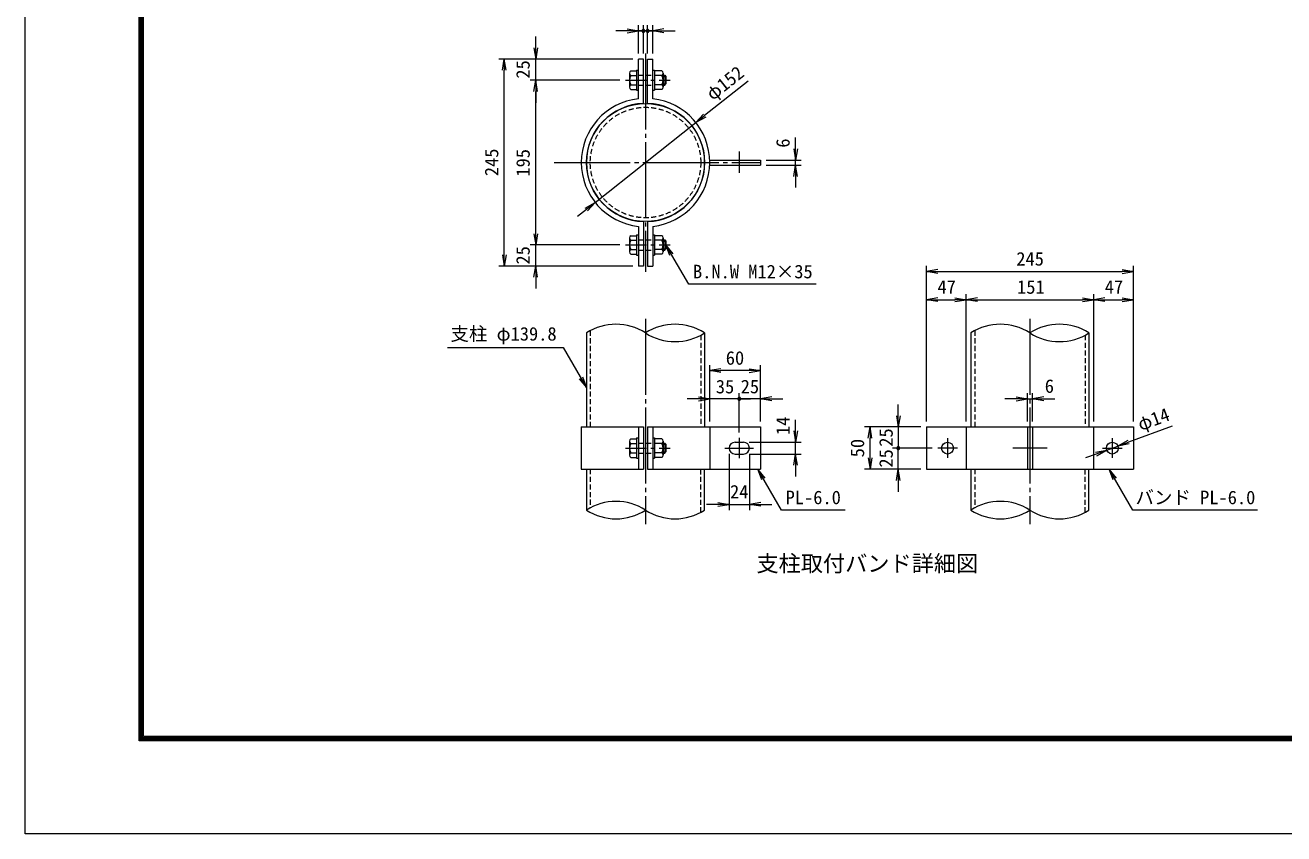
# Model space of a CAD drawing. Units: millimetres, scale not verified, with parts at other scales. Extents: x -6300 to 6300, y -4455 to 4455.
# Drawn here: x -6300 to -1830, y -4455 to -1584 of the extents above; entities that cross this region are included whole.
import ezdxf
from ezdxf.enums import TextEntityAlignment as Align

# ---------------------------------------------------------------- set-up
doc = ezdxf.new("R2010")
doc.units = ezdxf.units.MM
doc.header["$LTSCALE"] = 15
for name, pattern in [('CHAIN1', [8, 5, -1, 1, -1]), ('DASHED1', [1.8, 1.2, -0.6]), ('LONG_CHAIN', [21, 18, -1, 1, -1])]:
    doc.linetypes.add(name, pattern=pattern)
for name, color, linetype, lineweight in [('0-0_D-STR-TXT', 7, 'Continuous', 9), ('0-1_D-TTL', 7, 'Continuous', 9), ('0-2_D-TTL-TXT', 7, 'Continuous', 9), ('0-4_D-STR-DIM', 7, 'Continuous', 9), ('0-5_0', 7, 'Continuous', 9), ('0-7_D-BMK', 2, 'LONG_CHAIN', 9), ('0-8_D-STR3', 3, 'Continuous', 9), ('0-A_GR', 7, 'Continuous', 9), ('0-D_CENTER', 2, 'CHAIN1', 9)]:
    doc.layers.add(name, color=color, linetype=linetype, lineweight=lineweight)
doc.styles.add('ＭＳ ゴシック', font='')
doc.styles.get('ＭＳ ゴシック').set_extended_font_data('MS Gothic')

# ---------------------------------------------------------------- blocks, each defined once
blk = doc.blocks.new('_Open')
at = {"layer": '0-5_0'}
blk.add_line((-15, 2.5), (0, 0), dxfattribs=at)
blk.add_lwpolyline([(-15, -2.5), (0, 0), (-15, 0)], dxfattribs=at)
blk = doc.blocks.new('_DotSmall')
at = {"layer": '0-5_0'}
for p, q in [((1.119, 1.5), (-1.119, 1.5)), ((1.834, -0.371), (-1.834, -0.371))]:
    blk.add_line(p, q, dxfattribs=at)
for points in [[(1.875, 0), (1.86, 0.235), (1.816, 0.466), (1.743, 0.69), (1.643, 0.903), (1.517, 1.102), (1.367, 1.284), (1.195, 1.445), (1.005, 1.583), (0.798, 1.697), (0.579, 1.783), (0.351, 1.842), (0.118, 1.871), (-0.118, 1.871), (-0.351, 1.842), (-0.579, 1.783), (-0.798, 1.697), (-1.005, 1.583), (-1.195, 1.445), (-1.367, 1.284), (-1.517, 1.102), (-1.643, 0.903), (-1.743, 0.69), (-1.816, 0.466), (-1.86, 0.235), (-1.875, 0), (0, 0)], [(-1.875, 0), (-1.86, -0.235), (-1.816, -0.466), (-1.743, -0.69), (-1.643, -0.903), (-1.517, -1.102), (-1.367, -1.284), (-1.195, -1.445), (-1.005, -1.583), (-0.798, -1.697), (-0.579, -1.783), (-0.351, -1.842), (-0.118, -1.871), (0.118, -1.871), (0.351, -1.842), (0.579, -1.783), (0.798, -1.697), (1.005, -1.583), (1.195, -1.445), (1.367, -1.284), (1.517, -1.102), (1.643, -0.903), (1.743, -0.69), (1.816, -0.466), (1.86, -0.235), (1.875, 0), (0, 0)]]:
    blk.add_lwpolyline(points, close=True, dxfattribs=at)

msp = doc.modelspace()

# ---------------------------------------------------------------- linework, layer by layer
at = {"layer": '0-0_D-STR-TXT'}
for points in [[(-3491.36, -2504.07), (-3943.79, -2504.07), (-4023.46, -2366.07)], [(-4799.72, -2728.16), (-4389.24, -2728.16), (-4307.76, -2869.28)], [(-3388.53, -3305.87), (-3614.52, -3305.87), (-3697.33, -3162.42)], [(-1923.66, -3305.87), (-2367.03, -3305.87), (-2449.84, -3162.42)]]:
    msp.add_lwpolyline(points, dxfattribs=at)
at = {"layer": '0-1_D-TTL', "color": 2}
msp.add_lwpolyline([(-6300.09, 4454.97), (6299.91, 4454.97), (6299.91, -4455.03), (-6300.09, -4455.03)], close=True, dxfattribs=at)
at = {"layer": '0-1_D-TTL'}
for points in [[(-5895.09, 4124.97), (5894.91, 4124.97), (5894.91, -4125.03), (-5895.09, -4125.03)], [(-5891.34, 4121.22), (5891.16, 4121.22), (5891.16, -4121.28), (-5891.34, -4121.28)], [(-5887.59, 4117.47), (5887.41, 4117.47), (5887.41, -4117.53), (-5887.59, -4117.53)], [(-5883.84, 4113.72), (5883.66, 4113.72), (5883.66, -4113.78), (-5883.84, -4113.78)], [(-5880.09, 4109.97), (5879.91, 4109.97), (5879.91, -4110.03), (-5880.09, -4110.03)]]:
    msp.add_lwpolyline(points, close=True, dxfattribs=at)
at = {"layer": '0-4_D-STR-DIM'}
for p, q in [((-4162.56, -1604.33), (-4202.56, -1604.33)), ((-4104.56, -1604.33), (-4144.56, -1604.33)), ((-4089.56, -1604.33), (-4129.56, -1604.33)), ((-4122.56, -1684.33), (-4122.56, -1584.33)), ((-4122.56, -1604.33), (-4104.56, -1604.33)), ((-4104.56, -1684.29), (-4104.56, -1584.33)), ((-4104.56, -1684.29), (-4104.56, -1584.33)), ((-4089.56, -1604.33), (-4104.56, -1604.33)), ((-4104.56, -1604.33), (-4064.56, -1604.33)), ((-4089.56, -1684.33), (-4089.56, -1584.33)), ((-4089.56, -1684.29), (-4089.56, -1584.33)), ((-4089.56, -1604.33), (-4049.56, -1604.33)), ((-4071.56, -1604.33), (-4089.56, -1604.33)), ((-4071.56, -1684.33), (-4071.56, -1584.33)), ((-4031.56, -1604.33), (-3991.56, -1604.33)), ((-4487.14, -1664.33), (-4487.14, -1624.33)), ((-4142.56, -1704.33), (-4618.58, -1704.33)), ((-4142.56, -1704.33), (-4507.14, -1704.33)), ((-4487.14, -1779.33), (-4487.14, -1704.33)), ((-4598.58, -2399.33), (-4598.58, -1744.33)), ((-4188.46, -1779.33), (-4507.14, -1779.33)), ((-4188.46, -1779.33), (-4507.14, -1779.33)), ((-3732.86, -1782.52), (-3887.21, -1905.13)), ((-4487.14, -2324.33), (-4487.14, -1819.33)), ((-4487.14, -1819.33), (-4487.14, -1859.33)), ((-4275.59, -2213.65), (-3918.53, -1930.01)), ((-3564.06, -2022.83), (-3564.06, -1982.83)), ((-3669.06, -2062.83), (-3544.06, -2062.83)), ((-3669.06, -2080.83), (-3544.06, -2080.83)), ((-3564.06, -2080.83), (-3564.06, -2062.83)), ((-3564.06, -2120.83), (-3564.06, -2160.83)), ((-4306.91, -2238.53), (-4338.23, -2263.41)), ((-4487.14, -2324.33), (-4487.14, -2284.33)), ((-4188.46, -2364.33), (-4507.14, -2364.33)), ((-4188.46, -2364.33), (-4507.14, -2364.33)), ((-4487.14, -2439.33), (-4487.14, -2364.33)), ((-4142.56, -2439.33), (-4618.58, -2439.33)), ((-4142.56, -2439.33), (-4507.14, -2439.33)), ((-3099.48, -2990.69), (-3099.48, -2438.79)), ((-2364.48, -2990.69), (-2364.48, -2438.79)), ((-4487.14, -2479.33), (-4487.14, -2519.33)), ((-3059.48, -2458.79), (-2404.48, -2458.79)), ((-3099.48, -2990.69), (-3099.48, -2538.79)), ((-2958.48, -2990.69), (-2958.48, -2538.79)), ((-2958.48, -2990.69), (-2958.48, -2538.79)), ((-2505.48, -2990.69), (-2505.48, -2538.79)), ((-2505.48, -2990.69), (-2505.48, -2538.79)), ((-2364.48, -2990.69), (-2364.48, -2538.79)), ((-3059.48, -2558.79), (-2998.48, -2558.79)), ((-2918.48, -2558.79), (-2545.48, -2558.79)), ((-2465.48, -2558.79), (-2404.48, -2558.79)), ((-3869.06, -2990.69), (-3869.06, -2790.69)), ((-3729.06, -2810.69), (-3829.06, -2810.69)), ((-3689.06, -2990.69), (-3689.06, -2790.69)), ((-3869.06, -2990.69), (-3869.06, -2890.69)), ((-3764.06, -3029.69), (-3764.06, -2890.65)), ((-3764.06, -3029.69), (-3764.06, -2890.69)), ((-3689.06, -2990.69), (-3689.06, -2890.65)), ((-2740.98, -2990.69), (-2740.98, -2890.65)), ((-2722.98, -2990.69), (-2722.98, -2890.65)), ((-3909.06, -2910.69), (-3949.06, -2910.69)), ((-3764.06, -2910.69), (-3869.06, -2910.69)), ((-3729.06, -2910.65), (-3764.06, -2910.65)), ((-3764.06, -2910.69), (-3724.06, -2910.69)), ((-3689.06, -2910.65), (-3729.06, -2910.65)), ((-3649.06, -2910.65), (-3609.06, -2910.65)), ((-3199.48, -2970.69), (-3199.48, -2930.69)), ((-2780.98, -2910.65), (-2820.98, -2910.65)), ((-2740.98, -2910.65), (-2722.98, -2910.65)), ((-2682.98, -2910.65), (-2642.98, -2910.65)), ((-3564.06, -3024.69), (-3564.06, -2984.69)), ((-3119.48, -3010.69), (-3319.48, -3010.69)), ((-3119.48, -3010.69), (-3219.48, -3010.69)), ((-3199.48, -3010.69), (-3199.48, -3050.69)), ((-2226.44, -3007.57), (-2382.21, -3064.69)), ((-3729.19, -3064.69), (-3544.06, -3064.69)), ((-3564.06, -3106.69), (-3564.06, -3064.69)), ((-3299.48, -3120.69), (-3299.48, -3050.69)), ((-3199.48, -3050.69), (-3199.48, -3085.69)), ((-2459.19, -3092.92), (-2419.76, -3078.46)), ((-3800.06, -3105.69), (-3800.06, -3305.69)), ((-3729.19, -3106.69), (-3544.06, -3106.69)), ((-3728.06, -3105.69), (-3728.06, -3305.69)), ((-3079.48, -3085.69), (-3219.48, -3085.69)), ((-3079.48, -3085.69), (-3219.48, -3085.69)), ((-3199.48, -3120.69), (-3199.48, -3085.69)), ((-3199.48, -3160.69), (-3199.48, -3120.69)), ((-2496.75, -3106.69), (-2534.3, -3120.46)), ((-3564.06, -3146.69), (-3564.06, -3186.69)), ((-3119.48, -3160.69), (-3319.48, -3160.69)), ((-3119.48, -3160.69), (-3219.48, -3160.69)), ((-3199.48, -3200.69), (-3199.48, -3240.69)), ((-3840.06, -3285.69), (-3880.06, -3285.69)), ((-3800.06, -3285.69), (-3728.06, -3285.69)), ((-3688.06, -3285.69), (-3648.06, -3285.69))]:
    msp.add_line(p, q, dxfattribs=at)
at = {"layer": '0-5_0'}
for p, q in [((-4122.56, -1845.26), (-4122.56, -1704.33)), ((-4104.56, -1704.33), (-4122.56, -1704.33)), ((-4104.56, -1861.97), (-4104.56, -1704.33)), ((-4089.56, -1861.97), (-4089.56, -1704.33)), ((-4089.56, -1704.33), (-4071.56, -1704.33)), ((-4071.56, -1845.26), (-4071.56, -1704.33)), ((-4153.46, -1754.65), (-4153.46, -1804.02)), ((-4148.74, -1746.48), (-4129.46, -1746.48)), ((-4148.74, -1762.82), (-4129.46, -1762.82)), ((-4129.46, -1743.33), (-4129.46, -1815.33)), ((-4129.46, -1743.33), (-4122.56, -1743.33)), ((-4071.56, -1743.33), (-4064.66, -1743.33)), ((-4064.66, -1743.33), (-4064.66, -1815.33)), ((-4039.38, -1746.48), (-4064.66, -1746.48)), ((-4039.38, -1762.82), (-4064.66, -1762.82)), ((-4034.66, -1754.65), (-4034.66, -1804.02)), ((-4034.66, -1761.33), (-4028.96, -1761.33)), ((-4034.66, -1765.83), (-4024.46, -1765.83)), ((-4028.96, -1761.33), (-4028.96, -1797.33)), ((-4028.96, -1761.33), (-4024.46, -1765.83)), ((-4024.46, -1765.83), (-4024.46, -1792.83)), ((-4148.74, -1795.85), (-4129.46, -1795.85)), ((-4148.74, -1812.18), (-4129.46, -1812.18)), ((-4129.46, -1815.33), (-4122.56, -1815.33)), ((-4071.56, -1815.33), (-4064.66, -1815.33)), ((-4039.38, -1795.85), (-4064.66, -1795.85)), ((-4039.38, -1812.18), (-4064.66, -1812.18)), ((-4034.66, -1792.83), (-4024.46, -1792.83)), ((-4034.66, -1797.33), (-4028.96, -1797.33)), ((-4028.96, -1797.33), (-4024.46, -1792.83)), ((-3869.24, -2080.83), (-3689.06, -2080.83)), ((-4122.56, -2298.4), (-4122.56, -2439.33)), ((-4104.56, -2281.7), (-4104.56, -2439.33)), ((-4089.56, -2281.7), (-4089.56, -2439.33)), ((-4071.56, -2298.4), (-4071.56, -2439.33)), ((-4153.46, -2339.65), (-4153.46, -2389.02)), ((-4148.74, -2331.48), (-4129.46, -2331.48)), ((-4148.74, -2347.82), (-4129.46, -2347.82)), ((-4129.46, -2328.33), (-4129.46, -2400.33)), ((-4129.46, -2328.33), (-4122.56, -2328.33)), ((-4071.56, -2328.33), (-4064.66, -2328.33)), ((-4064.66, -2328.33), (-4064.66, -2400.33)), ((-4039.38, -2331.48), (-4064.66, -2331.48)), ((-4039.38, -2347.82), (-4064.66, -2347.82)), ((-4034.66, -2339.65), (-4034.66, -2389.02)), ((-4034.66, -2346.33), (-4028.96, -2346.33)), ((-4034.66, -2350.83), (-4024.46, -2350.83)), ((-4028.96, -2346.33), (-4028.96, -2382.33)), ((-4028.96, -2346.33), (-4024.46, -2350.83)), ((-4024.46, -2350.83), (-4024.46, -2377.83)), ((-4148.74, -2380.85), (-4129.46, -2380.85)), ((-4148.74, -2397.18), (-4129.46, -2397.18)), ((-4129.46, -2400.33), (-4122.56, -2400.33)), ((-4071.56, -2400.33), (-4064.66, -2400.33)), ((-4039.38, -2380.85), (-4064.66, -2380.85)), ((-4039.38, -2397.18), (-4064.66, -2397.18)), ((-4034.66, -2377.83), (-4024.46, -2377.83)), ((-4034.66, -2382.33), (-4028.96, -2382.33)), ((-4028.96, -2382.33), (-4024.46, -2377.83)), ((-4104.56, -2439.33), (-4122.56, -2439.33)), ((-4089.56, -2439.33), (-4071.56, -2439.33)), ((-4306.76, -2676.86), (-4306.76, -3010.69)), ((-3887.36, -2676.86), (-3887.36, -3010.69)), ((-2941.68, -2676.86), (-2941.68, -3010.69)), ((-2522.28, -2676.86), (-2522.28, -3010.69)), ((-4325.06, -3010.69), (-4325.06, -3160.69)), ((-4325.06, -3010.69), (-4104.56, -3010.69)), ((-4122.56, -3010.69), (-4122.56, -3160.69)), ((-4104.56, -3010.69), (-4104.56, -3160.69)), ((-4089.56, -3010.69), (-3689.06, -3010.69)), ((-4089.56, -3010.69), (-4089.56, -3160.69)), ((-4071.56, -3010.69), (-4071.56, -3160.69)), ((-3869.06, -3010.69), (-3869.06, -3160.69)), ((-3689.06, -3010.69), (-3689.06, -3160.69)), ((-3099.48, -3010.69), (-2364.48, -3010.69)), ((-3099.48, -3010.69), (-3099.48, -3160.69)), ((-2958.48, -3010.69), (-2958.48, -3160.69)), ((-2740.98, -3010.69), (-2740.98, -3160.69)), ((-2722.98, -3010.69), (-2722.98, -3160.69)), ((-2505.48, -3160.69), (-2505.48, -3010.69)), ((-2364.48, -3010.69), (-2364.48, -3160.69)), ((-4153.46, -3061.01), (-4153.46, -3110.37)), ((-4148.74, -3052.84), (-4129.46, -3052.84)), ((-4148.74, -3069.18), (-4129.46, -3069.18)), ((-4129.46, -3049.69), (-4129.46, -3121.69)), ((-4129.46, -3049.69), (-4122.56, -3049.69)), ((-4071.56, -3049.69), (-4064.66, -3049.69)), ((-4064.66, -3049.69), (-4064.66, -3121.69)), ((-4039.38, -3052.84), (-4064.66, -3052.84)), ((-4039.38, -3069.18), (-4064.66, -3069.18)), ((-4034.66, -3061.01), (-4034.66, -3110.37)), ((-4034.66, -3067.69), (-4028.96, -3067.69)), ((-4034.66, -3072.19), (-4024.46, -3072.19)), ((-4028.96, -3067.69), (-4028.96, -3103.69)), ((-4028.96, -3067.69), (-4024.46, -3072.19)), ((-4024.46, -3072.19), (-4024.46, -3099.19)), ((-3779.06, -3064.69), (-3749.06, -3064.69)), ((-4148.74, -3102.2), (-4129.46, -3102.2)), ((-4148.74, -3118.54), (-4129.46, -3118.54)), ((-4129.46, -3121.69), (-4122.56, -3121.69)), ((-4071.56, -3121.69), (-4064.66, -3121.69)), ((-4039.38, -3102.2), (-4064.66, -3102.2)), ((-4039.38, -3118.54), (-4064.66, -3118.54)), ((-4034.66, -3099.19), (-4024.46, -3099.19)), ((-4034.66, -3103.69), (-4028.96, -3103.69)), ((-4028.96, -3103.69), (-4024.46, -3099.19)), ((-3779.06, -3106.69), (-3749.06, -3106.69)), ((-4325.06, -3160.69), (-4104.56, -3160.69)), ((-4306.76, -3160.69), (-4306.76, -3305.87)), ((-4089.56, -3160.69), (-3689.06, -3160.69)), ((-3887.36, -3305.87), (-3887.36, -3160.69)), ((-3099.48, -3160.69), (-2364.48, -3160.69)), ((-2941.68, -3160.69), (-2941.68, -3305.87)), ((-2522.28, -3305.87), (-2522.28, -3160.69))]:
    msp.add_line(p, q, dxfattribs=at)
msp.add_lwpolyline([(-3869.24, -2062.83), (-3689.06, -2062.83), (-3689.06, -2080.83)], dxfattribs=at)
for centre in [(-3024.48, -3085.69), (-2439.48, -3085.69)]:
    msp.add_circle(centre, 21, dxfattribs=at)
for centre, radius, start, end in [((-4144.03, -1754.65), 9.43, 120, 240), ((-4122.19, -1779.33), 31.27, 148.12432, 211.87568), ((-4044.09, -1754.65), 9.43, 300, 60), ((-4065.93, -1779.33), 31.27, 328.12432, 31.87568), ((-4144.03, -1804.02), 9.43, 120, 240), ((-4044.09, -1804.02), 9.43, 300, 60), ((-4097.06, -2071.83), 228, 96.42151, 263.57849), ((-4097.06, -2071.83), 210, 92.04671, 267.95329), ((-4097.06, -2071.83), 210, 272.04671, 87.95329), ((-4097.06, -2071.83), 228, 276.42151, 83.57849), ((-4144.03, -2339.65), 9.43, 120, 240), ((-4122.19, -2364.33), 31.27, 148.12432, 211.87568), ((-4044.09, -2339.65), 9.43, 300, 60), ((-4065.93, -2364.33), 31.27, 328.12432, 31.87568), ((-4144.03, -2389.02), 9.43, 120, 240), ((-4044.09, -2389.02), 9.43, 300, 60), ((-4201.91, -2839.45), 193.46, 57.18288, 122.81712), ((-3992.21, -2839.45), 193.46, 57.18288, 122.81712), ((-3992.21, -2514.27), 193.46, 237.18288, 302.81712), ((-2836.83, -2839.45), 193.46, 57.18288, 122.81712), ((-2627.13, -2839.45), 193.46, 57.18288, 122.81712), ((-2627.13, -2514.27), 193.46, 237.18288, 302.81712), ((-4144.03, -3061.01), 9.43, 120, 240), ((-4122.19, -3085.69), 31.27, 148.12432, 211.87568), ((-4044.09, -3061.01), 9.43, 300, 60), ((-4065.93, -3085.69), 31.27, 328.12432, 31.87568), ((-3779.06, -3085.69), 21, 90, 270), ((-3749.06, -3085.69), 21, 270, 90), ((-4144.03, -3110.37), 9.43, 120, 240), ((-4044.09, -3110.37), 9.43, 300, 60), ((-4201.91, -3468.45), 193.46, 57.18288, 122.81712), ((-4201.91, -3143.28), 193.46, 237.18288, 302.81712), ((-3992.21, -3143.28), 193.46, 237.18288, 302.81712), ((-2836.83, -3468.45), 193.46, 57.18288, 122.81712), ((-2836.83, -3143.28), 193.46, 237.18288, 302.81712), ((-2627.13, -3143.28), 193.46, 237.18288, 302.81712)]:
    msp.add_arc(centre, radius, start, end, dxfattribs=at)
at = {"layer": '0-7_D-BMK'}
for p, q in [((-4097.06, -1684.33), (-4097.06, -2459.33)), ((-4421.13, -2071.83), (-3689.06, -2071.83)), ((-4097.06, -2626.86), (-4097.06, -3355.87)), ((-2731.98, -2626.86), (-2731.98, -3355.87)), ((-3764.06, -3049.69), (-3764.06, -3121.69)), ((-3024.48, -3050.69), (-3024.48, -3120.69)), ((-2439.48, -3050.69), (-2439.48, -3120.69)), ((-3815.06, -3085.69), (-3713.06, -3085.69)), ((-2989.48, -3085.69), (-3059.48, -3085.69)), ((-2670.8, -3085.69), (-2793.15, -3085.69)), ((-2474.48, -3085.69), (-2404.48, -3085.69))]:
    msp.add_line(p, q, dxfattribs=at)
at = {"layer": '0-8_D-STR3', "color": 4, "linetype": 'DASHED1'}
for p, q in [((-4293.26, -2668.91), (-4293.26, -3010.69)), ((-2928.18, -2668.91), (-2928.18, -3010.69)), ((-3900.86, -2684.81), (-3900.86, -3010.69)), ((-2535.78, -2684.81), (-2535.78, -3010.69)), ((-4293.26, -3160.69), (-4293.26, -3297.92)), ((-3900.86, -3313.82), (-3900.86, -3160.69)), ((-2928.18, -3160.69), (-2928.18, -3297.92)), ((-2535.78, -3313.82), (-2535.78, -3160.69))]:
    msp.add_line(p, q, dxfattribs=at)
msp.add_circle((-4097.06, -2071.83), 196.2, dxfattribs=at)
at = {"layer": '0-A_GR', "color": 4, "linetype": 'DASHED1'}
for p, q in [((-4122.56, -1761.33), (-4071.56, -1761.33)), ((-4122.56, -1797.33), (-4071.56, -1797.33)), ((-4122.56, -2346.33), (-4071.56, -2346.33)), ((-4122.56, -2382.33), (-4071.56, -2382.33)), ((-4122.56, -3067.69), (-4071.56, -3067.69)), ((-4122.56, -3103.69), (-4071.56, -3103.69))]:
    msp.add_line(p, q, dxfattribs=at)
at = {"layer": '0-A_GR', "color": 4}
msp.add_circle((-4097.06, -2071.83), 209.7, dxfattribs=at)
at = {"layer": '0-D_CENTER'}
for p, q in [((-4168.46, -1779.33), (-4009.46, -1779.33)), ((-3764.06, -2032.83), (-3764.06, -2110.83)), ((-4168.46, -2364.33), (-4009.46, -2364.33)), ((-4168.46, -3085.69), (-4009.46, -3085.69))]:
    msp.add_line(p, q, dxfattribs=at)

# ---------------------------------------------------------------- block references
at = {"layer": '0-0_D-STR-TXT', "xscale": 2.666667, "yscale": 2.666667}
for p, rotation in [((-4024.46, -2364.33), 120), ((-4306.76, -2871.01), 300), ((-3698.33, -3160.69), 120), ((-2450.84, -3160.69), 120)]:
    msp.add_blockref('_Open', p, dxfattribs=dict(at, rotation=rotation))
at = {"layer": '0-4_D-STR-DIM', "xscale": 2.666667, "yscale": 2.666667}
for name, p in [('_Open', (-4122.56, -1604.33)), ('_DotSmall', (-4104.56, -1604.33)), ('_DotSmall', (-4089.56, -1604.33)), ('_Open', (-2364.48, -2458.79)), ('_Open', (-2958.48, -2558.79)), ('_Open', (-2505.48, -2558.79)), ('_Open', (-2364.48, -2558.79)), ('_Open', (-3689.06, -2810.69)), ('_Open', (-3869.06, -2910.69)), ('_Open', (-2740.98, -2910.65)), ('_Open', (-3800.06, -3285.69))]:
    msp.add_blockref(name, p, dxfattribs=at)
for name, p, rotation in [('_DotSmall', (-4104.56, -1604.33), 180), ('_DotSmall', (-4089.56, -1604.33), 180), ('_Open', (-4071.56, -1604.33), 180), ('_Open', (-4487.14, -1704.33), 270), ('_Open', (-4598.58, -1704.33), 90), ('_Open', (-4487.14, -1779.33), 90), ('_Open', (-4487.14, -1779.33), 90), ('_Open', (-3918.53, -1930.01), 218.46322), ('_Open', (-3564.06, -2062.83), 270), ('_Open', (-3564.06, -2080.83), 90), ('_Open', (-4275.59, -2213.65), 38.46322), ('_Open', (-4487.14, -2364.33), 270), ('_Open', (-4487.14, -2364.33), 270), ('_Open', (-4598.58, -2439.33), 270), ('_Open', (-4487.14, -2439.33), 90), ('_Open', (-3099.48, -2458.79), 180), ('_Open', (-3099.48, -2558.79), 180), ('_Open', (-2958.48, -2558.79), 180), ('_Open', (-2505.48, -2558.79), 180), ('_Open', (-3869.06, -2810.69), 180), ('_Open', (-3689.06, -2910.65), 180), ('_Open', (-2722.98, -2910.65), 180), ('_DotSmall', (-3764.06, -2910.65), 180), ('_DotSmall', (-3764.06, -2910.69), 180), ('_Open', (-3199.48, -3010.69), 270), ('_Open', (-3564.06, -3064.69), 270), ('_Open', (-3299.48, -3010.69), 90), ('_DotSmall', (-3199.48, -3085.69), 90), ('_DotSmall', (-3199.48, -3085.69), 270), ('_Open', (-2419.76, -3078.46), 200.13904), ('_Open', (-3564.06, -3106.69), 90), ('_Open', (-3299.48, -3160.69), 270), ('_Open', (-2459.19, -3092.92), 20.13904), ('_Open', (-3199.48, -3160.69), 90), ('_Open', (-3728.06, -3285.69), 180)]:
    msp.add_blockref(name, p, dxfattribs=dict(at, rotation=rotation))

# ---------------------------------------------------------------- texts
at = {"layer": '0-0_D-STR-TXT', "style": 'ＭＳ ゴシック'}
for s, p in [('B.N.W M12×35', (-3928.42, -2497.32)), ('支柱 φ139.8', (-4789.73, -2718.36)), ('PL-6.0', (-3599.52, -3299.12)), ('バンド PL-6.0', (-2356.97, -3299.24))]:
    msp.add_text(s, height=48.06, dxfattribs=at).set_placement(p, align=Align.BOTTOM_LEFT)
at = {"layer": '0-2_D-TTL-TXT', "style": 'ＭＳ ゴシック'}
msp.add_text('支柱取付バンド詳細図', height=57.73, dxfattribs=at).set_placement((-3703.07, -3541.51), align=Align.BOTTOM_LEFT)
at = {"layer": '0-4_D-STR-DIM', "style": 'ＭＳ ゴシック'}
for s, rotation, p in [('25', 90, (-4493.89, -1773.93)), ('φ152', 38.463, (-3849.33, -1865.46)), ('6', 90, (-3570.81, -2019.06)), ('245', 90, (-4605.33, -2120.18)), ('195', 90, (-4493.89, -2121.83)), ('25', 90, (-4493.89, -2433.93)), ('φ14', 20.139, (-2333.78, -3038.94)), ('14', 90, (-3570.81, -3039.22)), ('25', 90, (-3204.7, -3080.75)), ('50', 90, (-3306.22, -3118.32)), ('25', 90, (-3204.7, -3154.83))]:
    msp.add_text(s, height=48.06, rotation=rotation, dxfattribs=at).set_placement(p, align=Align.BOTTOM_LEFT)
for s, p in [('245', (-2780.33, -2452.04)), ('47', (-3060.33, -2552.04)), ('151', (-2777.55, -2552.04)), ('47', (-2466.33, -2552.04)), ('60', (-3812.06, -2803.94)), ('35', (-3847.42, -2905.79)), ('25', (-3759.12, -2905.43)), ('6', (-2679.2, -2903.9)), ('24', (-3796.94, -3278.94))]:
    msp.add_text(s, height=48.06, dxfattribs=at).set_placement(p, align=Align.BOTTOM_LEFT)

doc.saveas('drawing.dxf')
